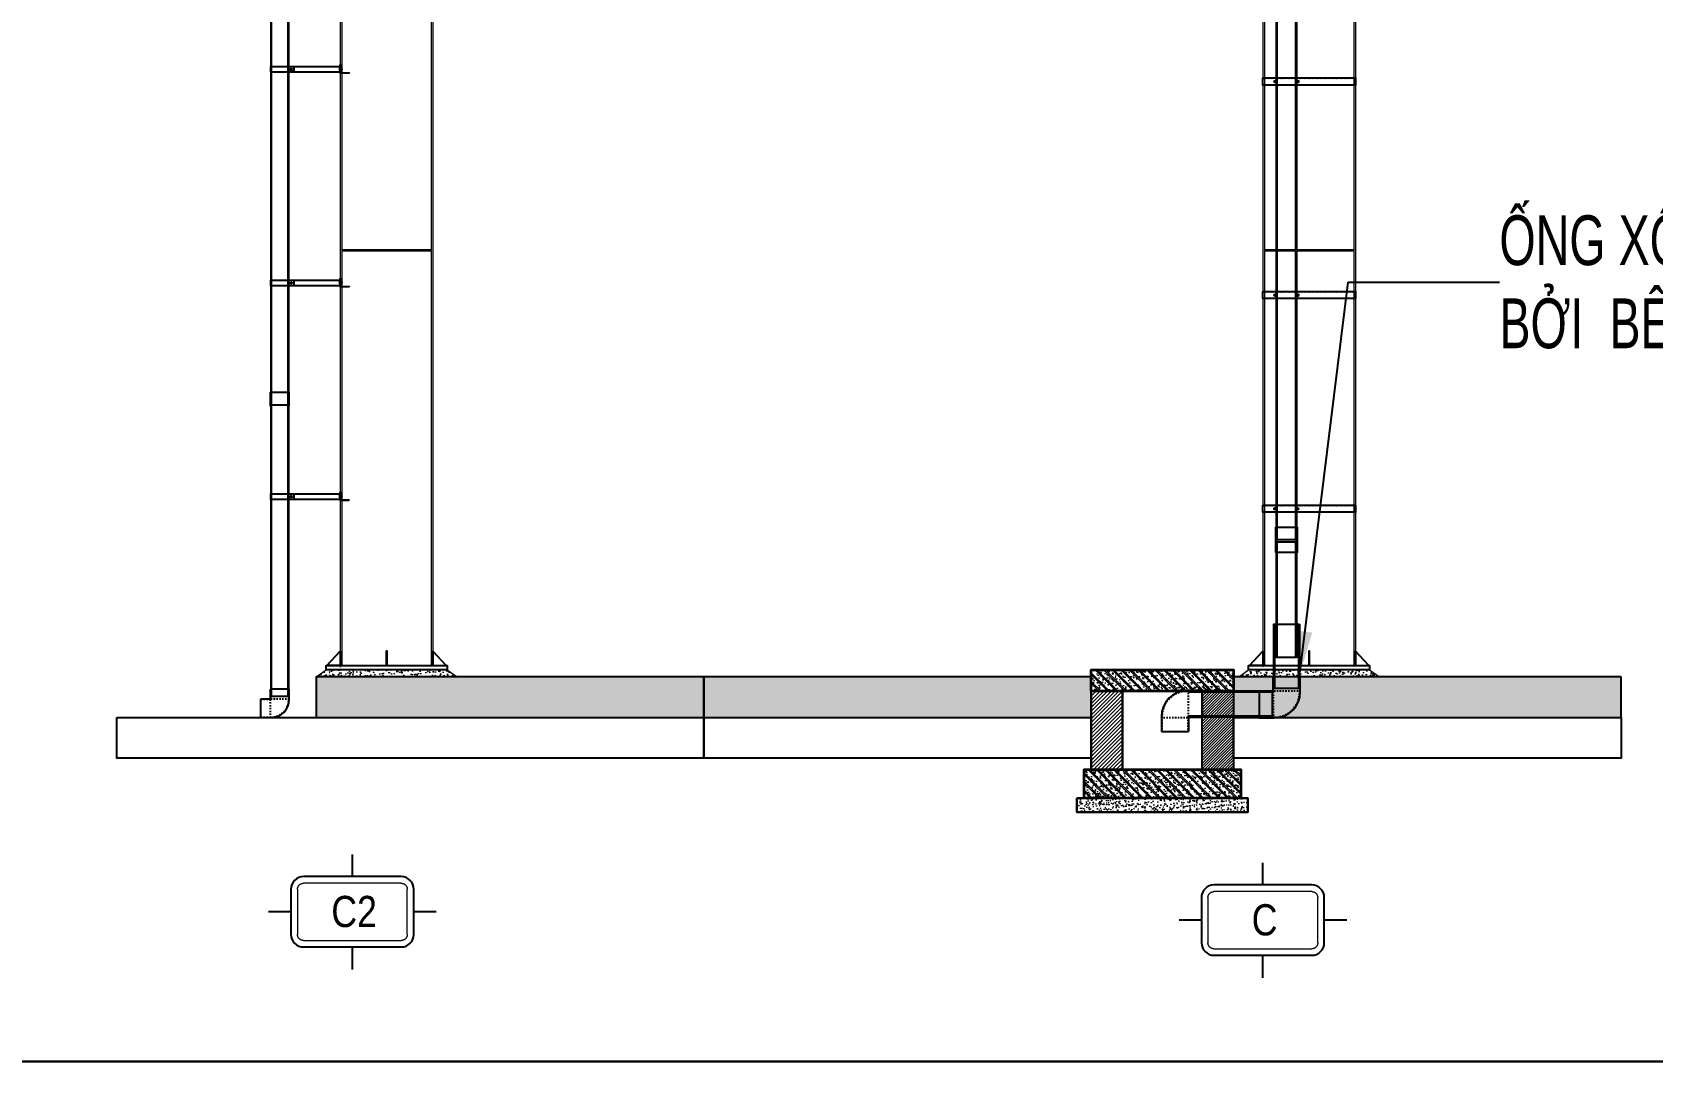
# Model space of a CAD drawing. Header units: inches. Extents: x 1359 to 46357, y -3807 to 191.
# Drawn here: x 23952.6 to 24066.3, y -899.3 to -827.1 of the extents above; entities that cross this region are included whole.
import ezdxf
from ezdxf.enums import TextEntityAlignment as Align

# ---------------------------------------------------------------- set-up
doc = ezdxf.new("R2010")
doc.units = ezdxf.units.IN
doc.header["$MEASUREMENT"] = 0
for name, pattern in [('CENTER2', [28.575, 19.05, -3.175, 3.175, -3.175]), ('DASHED2', [9.525, 6.35, -3.175]), ('HIDDEN', [0.375, 0.25, -0.125])]:
    doc.linetypes.add(name, pattern=pattern)
for name, color, linetype in [('2', 2, 'Continuous'), ('3', 3, 'Continuous'), ('7', 7, 'Continuous'), ('A-TUONG', 253, 'Continuous'), ('CAUTAO', 7, 'Continuous'), ('DASHED', 8, 'DASHED2'), ('DIM', 8, 'Continuous'), ('DOWNPOUT', 52, 'Continuous'), ('flashing', 6, 'Continuous'), ('ROOFING', 4, 'Continuous'), ('STRUCTURE', 1, 'Continuous')]:
    doc.layers.add(name, color=color, linetype=linetype)
for name, color, linetype, lineweight in [('251', 251, 'Continuous', 9), ('8', 8, 'CENTER2', 13), ('A-HATCH', 251, 'Continuous', 9), ('Cat', 1, 'Continuous', 35), ('S-STEEL-BEAM', 3, 'Continuous', 0), ('Z-DIMENSIONS-LINES', 1, 'Continuous', 0)]:
    doc.layers.add(name, color=color, linetype=linetype, lineweight=lineweight)
doc.styles.add('hx2', font='VHARIALN.TTF')
doc.styles.add('ST1H', font='vnshxh.shx', dxfattribs={"width": 0.7})
doc.dimstyles.new('3', dxfattribs={"dimtxt": 3.5, "dimasz": 1.8, "dimexe": 1, "dimexo": 0, "dimgap": 1, "dimtad": 1, "dimdec": 0, "dimlfac": 3, "dimzin": 0, "dimdsep": 46, "dimtxsty": 'ST1H', "dimblk": 'OBLIQUE', "dimcen": 1, "dimdle": 1, "dimclrd": 8, "dimclre": 8, "dimclrt": 3, "dimadec": 0, "dimazin": 0, "dimtfac": 1, "dimtdec": 0, "dimtix": 1, "dimtofl": 0, "dimtmove": 1, "dimatfit": 3, "dimfxl": 0.18, "dimtfill": 1, "dimtolj": 1, "dimtzin": 0, "dimlwd": -1, "dimlwe": -1, "dimarcsym": 1})

# ---------------------------------------------------------------- blocks, each defined once
blk = doc.blocks.new('*A604')
at = {"layer": 'S-STEEL-BEAM', "color": 2, "linetype": 'Continuous', "lineweight": 0}
for p, q in [((370.876, 284.326), (370.876, 284.286)), ((373.991, 284.326), (370.876, 284.326)), ((370.876, 284.286), (373.991, 284.286)), ((373.991, 284.286), (373.991, 284.326))]:
    blk.add_line(p, q, dxfattribs=at)
blk = doc.blocks.new('TENTRUC')
at = {"layer": '7'}
for p, q in [((0, 8.27), (0, 10.26)), ((-7.48, 5.13), (-5.48, 5.13)), ((5.48, 5.13), (7.48, 5.13)), ((0, 0), (0, 2))]:
    blk.add_line(p, q, dxfattribs=at)
blk.add_lwpolyline([(-4.36, 8.27), (4.36, 8.27, -0.414214), (5.48, 7.14), (5.48, 3.12, -0.414214), (4.36, 2), (-4.36, 2, -0.414214), (-5.48, 3.12), (-5.48, 7.14, -0.414214)], format="xyb", close=True, dxfattribs=at)
at = {"layer": '8', "ltscale": 15}
blk.add_lwpolyline([(-4.36, 7.68), (4.36, 7.68, -0.414214), (4.9, 7.14), (4.9, 3.12, -0.414214), (4.36, 2.58), (-4.36, 2.58, -0.414214), (-4.9, 3.12), (-4.9, 7.14, -0.414214)], format="xyb", close=True, dxfattribs=at)
at = {"style": 'hx2'}
blk.add_attdef('TR', text='', height=3, dxfattribs=at).set_placement((-0.22, 3.54), align=Align.CENTER)
blk = doc.blocks.new('A$C4AE13D6C')
at = {"layer": 'A-HATCH', "linetype": 'ByBlock'}
h = blk.add_hatch(dxfattribs=at)
h.set_pattern_fill('1BETONG2-BOP', color=256, scale=3.333333, style=0, pattern_type=2)
h.set_pattern_definition([(50, (-1081080.09, -231003.236), (23.90867275, -2.09173783), [2.5, -27.5]), (355, (-1081080.09, -231003.236), (-4.62504445, 25.0730711), [2, -22]), (100.4514, (-1081078.098, -231003.41), (19.28364606, 22.98131807), [2.124673, -23.37140373]), (46.1842, (-1081080.09, -230996.57), (35.5747016, -5.5173005), [3.75, -41.25]), (96.6356, (-1081077.126, -230997.03), (31.1554235, 32.4705957), [3.1870096, -35.0571]), (351.1842, (-1081080.09, -230996.57), (31.1553982, 32.47062), [3, -33]), (21, (-1081076.757, -230998.236), (19.89690174, -13.4206297), [2.5, -27.5]), (226, (-1081076.757, -230998.236), (22.39607075, -12.1846603), [2, -22]), (71.4514, (-1081075.099, -230999.354), (28.00742095, 10.75101656), [2.124673, -23.37140373]), (67.5, (-1081080.09, -231003.236), (-5.19720611, 9.81248206), [0, -21.73333333, 0, -22.33333333, 0, -22.08333333]), (4.5, (-1081080.09, -231003.236), (9.4450308, 12.67010628), [0, -12.73333333, 0, -21.23333333, 0, -8.41666667]), (327.5, (-1081087.5235, -231003.236), (17.794081206, -0.75182906), [0, -8.33333333, 0, -26, 0, -34.5]), (317.5, (-1081090.857, -231003.236), (19.43953898, 3.33683274), [0, -10.83333333, 0, -17.26666667, 0, -24.5]), (315, (-1081080.09, -231003.236), (10.01734607, 10.01734607), []), (315, (-1081080.09, -230999.152), (10.01734607, 10.01734607), [])])
h.paths.add_polyline_path([(33.3, 283.3), (33.3, 333.3), (366.7, 333.3), (366.7, 283.3)])
h = blk.add_hatch(dxfattribs=at)
h.set_pattern_fill('ANSI31', color=256, scale=50, style=0)
h.set_pattern_definition([(45, (-74774.464, 13259.838), (-4.4194174, 4.4194174), [])])
h.paths.add_polyline_path([(33.3, 100), (106.7, 100), (106.7, 283.3), (33.3, 283.3)])
h = blk.add_hatch(dxfattribs=at)
h.set_pattern_fill('ANSI31', color=256, scale=37, style=0)
h.set_pattern_definition([(45, (-1081080.09, -230953.236), (-3.270368863, 3.270368863), [])])
h.paths.add_polyline_path([(366.7, 100), (293.3, 100), (293.3, 283.3), (366.7, 283.3)])
h = blk.add_hatch(dxfattribs=at)
h.set_pattern_fill('1BETONG2-BOP', color=256, scale=3.333333, style=0, pattern_type=2)
h.set_pattern_definition([(50, (-1081080.09, -230953.236), (23.90867275, -2.09173783), [2.5, -27.5]), (355, (-1081080.09, -230953.236), (-4.62504445, 25.0730711), [2, -22]), (100.4514, (-1081078.098, -230953.41), (19.28364606, 22.98131807), [2.124673, -23.37140373]), (46.1842, (-1081080.09, -230946.57), (35.5747016, -5.5173005), [3.75, -41.25]), (96.6356, (-1081077.126, -230947.03), (31.1554235, 32.4705957), [3.1870096, -35.0571]), (351.1842, (-1081080.09, -230946.57), (31.1553982, 32.47062), [3, -33]), (21, (-1081076.757, -230948.236), (19.89690174, -13.4206297), [2.5, -27.5]), (226, (-1081076.757, -230948.236), (22.39607075, -12.1846603), [2, -22]), (71.4514, (-1081075.099, -230949.354), (28.00742095, 10.75101656), [2.124673, -23.37140373]), (67.5, (-1081080.09, -230953.236), (-5.19720611, 9.81248206), [0, -21.73333333, 0, -22.33333333, 0, -22.08333333]), (4.5, (-1081080.09, -230953.236), (9.4450308, 12.67010628), [0, -12.73333333, 0, -21.23333333, 0, -8.41666667]), (327.5, (-1081087.5235, -230953.236), (17.794081206, -0.75182906), [0, -8.33333333, 0, -26, 0, -34.5]), (317.5, (-1081090.857, -230953.236), (19.43953898, 3.33683274), [0, -10.83333333, 0, -17.26666667, 0, -24.5]), (315, (-1081080.09, -230953.236), (10.01734607, 10.01734607), []), (315, (-1081080.09, -230949.152), (10.01734607, 10.01734607), [])])
h.paths.add_polyline_path([(16.7, 33.3), (16.7, 100), (383.3, 100), (383.3, 33.3)])
h = blk.add_hatch(dxfattribs=at)
h.set_pattern_fill('AR-CONC', color=256, scale=2.96, style=0)
h.set_pattern_definition([(50, (-43227.203, -9190.13), (21.2309014, -1.857463), [2.22, -24.42]), (355, (-43227.203, -9190.13), (-4.10704, 22.264887), [1.776, -19.536]), (100.4514, (-43225.433, -9190.284), (17.123878, 20.40741), [1.88671, -20.753807]), (46.1842, (-43227.203, -9184.21), (31.590335, -4.899363), [3.33, -36.63]), (96.6356, (-43224.57, -9184.617), (27.666016, 28.83389), [2.830065, -31.130705]), (351.1842, (-43227.203, -9184.21), (27.665994, 28.83391), [2.664, -29.304]), (21, (-43224.243, -9185.69), (17.668449, -11.917519), [2.22, -24.42]), (326, (-43224.243, -9185.69), (7.202134, 21.464441), [1.776, -19.536]), (71.4514, (-43222.77, -9186.682), (24.87059, 9.546903), [1.88671, -20.753807]), (37.5, (-43227.203, -9190.129), (0.3599317, 9.8536581), [0, -19.2992, 0, -19.832, 0, -19.61]), (7.5, (-43227.203, -9190.129), (7.7868583, 11.6745867), [0, -11.3072, 0, -18.8552, 0, -7.474]), (327.5, (-43233.8035, -9190.129), (15.8011441, -0.6676242), [0, -7.4, 0, -23.088, 0, -30.636]), (317.5, (-43236.764, -9190.129), (17.2623106, 2.9631075), [0, -9.62, 0, -15.3328, 0, -21.756])])
h.paths.add_polyline_path([(400, 0), (400, 33.3), (0, 33.3), (0, 0)])
at = {"color": 8}
for points in [[(33.3, 333.3), (366.7, 333.3), (366.7, 283.3), (33.3, 283.3)], [(33.3, 283.3), (106.7, 283.3), (106.7, 100), (33.3, 100)], [(293.3, 283.3), (366.7, 283.3), (366.7, 100), (293.3, 100)], [(16.7, 100), (383.3, 100), (383.3, 33.3), (16.7, 33.3)], [(0, 33.3), (400, 33.3), (400, 0), (0, 0)]]:
    blk.add_lwpolyline(points, close=True, dxfattribs=at)
at = {"layer": 'A-TUONG', "color": 0, "linetype": 'ByBlock'}
for points in [[(33.3, 100), (106.7, 100), (106.7, 283.3), (33.3, 283.3)], [(366.7, 100), (293.3, 100), (293.3, 283.3), (366.7, 283.3)], [(0, 33.3), (0, 0), (400, 0), (400, 33.3)]]:
    blk.add_lwpolyline(points, close=True, dxfattribs=at)
at = {"layer": 'Cat', "linetype": 'ByBlock'}
for points in [[(33.3, 283.3), (33.3, 333.3), (366.7, 333.3), (366.7, 283.3)], [(16.7, 33.3), (16.7, 100), (383.3, 100), (383.3, 33.3)]]:
    blk.add_lwpolyline(points, close=True, dxfattribs=at)
at = {"layer": 'Z-DIMENSIONS-LINES', "color": 6, "linetype": 'ByBlock'}
for p, q in [((106.7, 283.3), (106.7, 100)), ((293.3, 100), (293.3, 283.3)), ((106.7, 100), (293.3, 100))]:
    blk.add_line(p, q, dxfattribs=at)
blk = doc.blocks.new('D90-90')
at = {"layer": 'ROOFING', "color": 254}
for p, q in [((-296909.8, -76158.4), (-296964.3, -76158.4)), ((-296909.8, -76158.4), (-296909.8, -76256.9)), ((-297059.3, -76253.4), (-297059.3, -76307.9)), ((-296909.8, -76256.9), (-296960.8, -76256.9)), ((-296960.8, -76256.9), (-296960.8, -76307.9)), ((-297059.3, -76307.9), (-296960.8, -76307.9))]:
    blk.add_line(p, q, dxfattribs=at)
at = {"layer": 'ROOFING', "color": 254, "linetype": 'HIDDEN'}
for p, q in [((-296909.8, -76160.6), (-296964.3, -76160.6)), ((-296959.7, -76254.7), (-296959.7, -76160.6)), ((-297057.1, -76253.4), (-297057.1, -76307.9)), ((-296963, -76257.5), (-297057.1, -76257.5)), ((-296909.8, -76254.7), (-296963, -76254.7)), ((-296963, -76254.7), (-296963, -76307.9))]:
    blk.add_line(p, q, dxfattribs=at)
at = {"layer": 'ROOFING', "color": 254}
blk.add_arc((-296964.3, -76253.4), 95, 90, 180, dxfattribs=at)
at = {"layer": 'ROOFING', "color": 254, "linetype": 'HIDDEN'}
blk.add_arc((-296964.3, -76253.4), 92.8, 90, 180, dxfattribs=at)
blk = doc.blocks.new('16')
at = {"true_color": 0xfb84a4}
h = blk.add_hatch(dxfattribs=at)
h.set_pattern_fill('ANSI31', color=241, scale=0.03, style=0)
h.set_pattern_definition([(45, (19066.4050734, 1313.7857467), (-0.00265165043, 0.00265165043), [])])
h.paths.add_polyline_path([(19903.162, 1206.755), (19905.912, 1206.755), (19905.912, 1206.742), (19903.162, 1206.742)])
h = blk.add_hatch(dxfattribs=at)
h.set_pattern_fill('ANSI31', color=241, scale=0.03, style=0)
h.set_pattern_definition([(45, (19066.4050734, 1306.2857467), (-0.00265165043, 0.00265165043), [])])
h.paths.add_polyline_path([(19903.162, 1199.255), (19905.912, 1199.255), (19905.912, 1199.242), (19903.162, 1199.242)])
h = blk.add_hatch(dxfattribs=at)
h.set_pattern_fill('ANSI31', color=241, scale=0.03, style=0)
h.set_pattern_definition([(45, (19066.655091, 1298.7857467), (-0.00265165043, 0.00265165043), [])])
h.paths.add_polyline_path([(19903.162, 1191.755), (19906.412, 1191.755), (19906.412, 1191.742), (19903.162, 1191.742)])
h = blk.add_hatch(dxfattribs=at)
h.set_pattern_fill('ANSI31', color=241, scale=0.03, style=0)
h.set_pattern_definition([(45, (19066.655091, 1291.2857467), (-0.00265165043, 0.00265165043), [])])
h.paths.add_polyline_path([(19903.162, 1184.255), (19906.412, 1184.255), (19906.412, 1184.242), (19903.162, 1184.242)])
h = blk.add_hatch(dxfattribs=at)
h.set_pattern_fill('ANSI31', color=241, scale=0.03, style=0)
h.set_pattern_definition([(45, (19066.655091, 1283.7857467), (-0.00265165043, 0.00265165043), [])])
h.paths.add_polyline_path([(19903.162, 1176.755), (19906.412, 1176.755), (19906.412, 1176.742), (19903.162, 1176.742)])
h = blk.add_hatch(dxfattribs=at)
h.set_pattern_fill('ANSI31', color=241, scale=0.03, style=0)
h.set_pattern_definition([(45, (19066.655091, 1276.2857467), (-0.00265165043, 0.00265165043), [])])
h.paths.add_polyline_path([(19903.162, 1169.255), (19906.412, 1169.255), (19906.412, 1169.242), (19903.162, 1169.242)])
h = blk.add_hatch(dxfattribs=at)
h.set_pattern_fill('ANSI31', color=241, scale=0.03, style=0)
h.set_pattern_definition([(45, (19066.655091, 1268.7857467), (-0.00265165043, 0.00265165043), [])])
h.paths.add_polyline_path([(19903.162, 1161.755), (19906.412, 1161.755), (19906.412, 1161.742), (19903.162, 1161.742)])
h = blk.add_hatch(dxfattribs=at)
h.set_pattern_fill('ANSI31', color=241, scale=0.03, style=0)
h.set_pattern_definition([(45, (19066.655091, 1261.2857467), (-0.00265165043, 0.00265165043), [])])
h.paths.add_polyline_path([(19903.162, 1154.255), (19906.412, 1154.255), (19906.412, 1154.242), (19903.162, 1154.242)])
at = {"color": 8}
for p, q in [((19903.551, 1206.627), (19903.628, 1206.627)), ((19903.589, 1206.666), (19903.589, 1206.588)), ((19904.35, 1206.627), (19904.427, 1206.627)), ((19904.389, 1206.666), (19904.389, 1206.588)), ((19903.548, 1199.127), (19903.625, 1199.127)), ((19903.587, 1199.166), (19903.587, 1199.088)), ((19904.347, 1199.127), (19904.425, 1199.127)), ((19904.386, 1199.166), (19904.386, 1199.088)), ((19903.545, 1191.627), (19903.622, 1191.627)), ((19903.584, 1191.666), (19903.584, 1191.588)), ((19904.344, 1191.627), (19904.422, 1191.627)), ((19904.383, 1191.666), (19904.383, 1191.588)), ((19903.552, 1184.127), (19903.63, 1184.127)), ((19903.591, 1184.166), (19903.591, 1184.088)), ((19904.351, 1184.127), (19904.429, 1184.127)), ((19904.39, 1184.166), (19904.39, 1184.088)), ((19903.591, 1176.666), (19903.591, 1176.588)), ((19904.39, 1176.666), (19904.39, 1176.588)), ((19903.552, 1176.627), (19903.63, 1176.627)), ((19904.351, 1176.627), (19904.429, 1176.627)), ((19903.552, 1169.127), (19903.63, 1169.127)), ((19903.591, 1169.166), (19903.591, 1169.088)), ((19904.351, 1169.127), (19904.429, 1169.127)), ((19904.39, 1169.166), (19904.39, 1169.088)), ((19903.552, 1161.627), (19903.63, 1161.627)), ((19903.591, 1161.666), (19903.591, 1161.588)), ((19904.351, 1161.627), (19904.429, 1161.627)), ((19904.39, 1161.666), (19904.39, 1161.588)), ((19903.544, 1154.127), (19903.622, 1154.127)), ((19903.583, 1154.166), (19903.583, 1154.088)), ((19904.344, 1154.127), (19904.421, 1154.127)), ((19904.382, 1154.166), (19904.382, 1154.088))]:
    blk.add_line(p, q, dxfattribs=at)
at = {"color": 241, "true_color": 0xfb84a4}
for points in [[(19903.162, 1206.755), (19905.912, 1206.755), (19905.912, 1206.506), (19903.162, 1206.506)], [(19903.162, 1206.755), (19905.912, 1206.755), (19905.912, 1206.742), (19903.162, 1206.742)], [(19903.162, 1199.255), (19905.912, 1199.255), (19905.912, 1199.006), (19903.162, 1199.006)], [(19903.162, 1199.255), (19905.912, 1199.255), (19905.912, 1199.242), (19903.162, 1199.242)], [(19903.162, 1191.755), (19906.412, 1191.755), (19906.412, 1191.506), (19903.162, 1191.506)], [(19903.162, 1191.755), (19906.412, 1191.755), (19906.412, 1191.742), (19903.162, 1191.742)], [(19903.162, 1184.255), (19906.412, 1184.255), (19906.412, 1184.006), (19903.162, 1184.006)], [(19903.162, 1184.255), (19906.412, 1184.255), (19906.412, 1184.242), (19903.162, 1184.242)], [(19903.162, 1176.755), (19906.412, 1176.755), (19906.412, 1176.506), (19903.162, 1176.506)], [(19903.162, 1176.755), (19906.412, 1176.755), (19906.412, 1176.742), (19903.162, 1176.742)], [(19903.162, 1169.255), (19906.412, 1169.255), (19906.412, 1169.006), (19903.162, 1169.006)], [(19903.162, 1169.255), (19906.412, 1169.255), (19906.412, 1169.242), (19903.162, 1169.242)], [(19903.162, 1161.755), (19906.412, 1161.755), (19906.412, 1161.506), (19903.162, 1161.506)], [(19903.162, 1161.755), (19906.412, 1161.755), (19906.412, 1161.742), (19903.162, 1161.742)], [(19903.162, 1154.255), (19906.412, 1154.255), (19906.412, 1154.006), (19903.162, 1154.006)], [(19903.162, 1154.255), (19906.412, 1154.255), (19906.412, 1154.242), (19903.162, 1154.242)]]:
    blk.add_lwpolyline(points, close=True, dxfattribs=at)
at = {"color": 8}
for centre in [(19903.589, 1206.627), (19904.389, 1206.627), (19903.587, 1199.127), (19904.386, 1199.127), (19903.584, 1191.627), (19904.383, 1191.627), (19903.591, 1184.127), (19904.39, 1184.127), (19903.591, 1176.627), (19904.39, 1176.627), (19903.591, 1169.127), (19904.39, 1169.127), (19903.591, 1161.627), (19904.39, 1161.627), (19903.583, 1154.127), (19904.382, 1154.127)]:
    blk.add_circle(centre, 0.03, dxfattribs=at)
at = {"layer": 'DOWNPOUT', "color": 1, "true_color": 0xfa051e}
for points in [[(19903.633, 1192.051), (19903.633, 1211.492), (19903.611, 1211.557), (19903.611, 1212.053), (19904.357, 1212.053), (19904.357, 1211.557), (19904.335, 1211.492), (19904.335, 1192.051)], [(19903.634, 1172.539), (19903.634, 1191.98), (19903.613, 1192.045), (19903.613, 1192.541), (19904.358, 1192.541), (19904.358, 1192.045), (19904.336, 1191.98), (19904.336, 1172.539)], [(19903.636, 1153.032), (19903.636, 1172.47), (19903.614, 1172.535), (19903.614, 1173.031), (19904.359, 1173.031), (19904.359, 1172.535), (19904.338, 1172.47), (19904.338, 1153.032)], [(19904.339, 1152.966), (19904.339, 1148.902), (19903.637, 1148.902), (19903.637, 1152.966)]]:
    blk.add_lwpolyline(points, close=True, dxfattribs=at)
for points in [[(19903.656, 1192.051), (19903.656, 1211.496), (19903.634, 1211.561), (19903.634, 1212.053)], [(19904.311, 1192.051), (19904.311, 1211.496), (19904.333, 1211.561), (19904.333, 1212.053)], [(19903.658, 1172.539), (19903.658, 1191.984), (19903.636, 1192.049), (19903.636, 1192.541)], [(19904.313, 1172.539), (19904.313, 1191.984), (19904.335, 1192.049), (19904.335, 1192.541)], [(19903.659, 1153.032), (19903.659, 1172.474), (19903.637, 1172.539), (19903.637, 1173.031)], [(19904.314, 1153.032), (19904.314, 1172.474), (19904.336, 1172.539), (19904.336, 1173.031)], [(19903.661, 1148.902), (19903.661, 1152.966)], [(19904.316, 1148.902), (19904.316, 1152.966)]]:
    blk.add_lwpolyline(points, dxfattribs=at)
at = {"layer": 'DOWNPOUT', "color": 5}
blk.add_lwpolyline([(19903.613, 1152.587), (19903.613, 1153.487), (19904.362, 1153.487), (19904.362, 1152.587)], close=True, dxfattribs=at)
for points in [[(19903.636, 1152.587), (19903.636, 1153.487)], [(19904.339, 1152.587), (19904.339, 1153.686)]]:
    blk.add_lwpolyline(points, dxfattribs=at)
at = {"layer": 'DOWNPOUT', "color": 30, "true_color": 0xe87217}
blk.add_lwpolyline([(19904.453, 1150.074), (19904.453, 1147.822), (19903.55, 1147.822), (19903.55, 1150.074)], close=True, dxfattribs=at)
for points in [[(19903.58, 1147.822), (19903.58, 1150.074)], [(19904.423, 1147.822), (19904.423, 1150.074)], [(19900.556, 1146.82), (19903.495, 1146.82), (19903.495, 1147.722), (19900.556, 1147.722)], [(19903.495, 1147.692), (19900.556, 1147.692)], [(19903.495, 1146.85), (19900.556, 1146.85)]]:
    blk.add_lwpolyline(points, dxfattribs=at)
at = {"layer": 'DASHED', "linetype": 'ByBlock', "xscale": 0.009621010005503194, "yscale": 0.009621010005503194, "zscale": 0.009621010002213855, "rotation": 180}
blk.add_blockref('D90-90', (17046.466, 414.064), dxfattribs=at)
at = {"layer": 'DASHED', "linetype": 'ByBlock', "xscale": 0.009621010005503194, "yscale": 0.009621010005503194, "zscale": 0.009621010002213855}
blk.add_blockref('D90-90', (22757.608, 1880.464), dxfattribs=at)
blk = doc.blocks.new('_Oblique')
at = {"color": 0, "linetype": 'ByBlock', "lineweight": -2}
blk.add_line((-0.5, -0.5), (0.5, 0.5), dxfattribs=at)
blk = doc.blocks.new('*A852')
at = {"layer": 'S-STEEL-BEAM', "color": 2, "linetype": 'Continuous', "lineweight": 0}
for p, q in [((370.876, 284.326), (370.876, 284.286)), ((373.991, 284.326), (370.876, 284.326)), ((370.876, 284.286), (373.991, 284.286)), ((373.991, 284.286), (373.991, 284.326))]:
    blk.add_line(p, q, dxfattribs=at)
blk = doc.blocks.new('Short_Self_drilling')
at = {"layer": 'STRUCTURE', "color": 1, "linetype": 'Continuous'}
for p, q in [((6, 2), (-6, 2)), ((5, 4), (-5, 4)), ((-3, 3), (-5, 3)), ((3, 7), (-3, 7)), ((-3, 4), (-3, 7)), ((3, 3), (-3, 3)), ((-2, 3), (-2, 3)), ((6, 0), (0, 0)), ((2, 3), (2, 3)), ((2, -1), (2, 0)), ((3, 4), (3, 7)), ((5, 3), (3, 3)), ((3, -1), (-3, 0)), ((3, -3), (-3, -2)), ((3, -4), (-3, -3)), ((3, -6), (-3, -5)), ((3, -7), (-3, -6)), ((-2, -8), (-3, -8)), ((-2, -1), (-2, -1)), ((-2, -3), (-2, -2)), ((-2, -4), (-2, -4)), ((-2, -6), (-2, -5)), ((-2, -7), (-2, -7)), ((-2, -12), (-2, -8)), ((3, -9), (-1, -8)), ((2, -2), (2, -2)), ((2, -4), (2, -3)), ((2, -5), (2, -5)), ((2, -7), (2, -6)), ((2, -8), (2, -8)), ((2, -12), (2, -9))]:
    blk.add_line(p, q, dxfattribs=at)
blk.add_lwpolyline([(6, 1), (6, 2), (2, 3), (-2, 3), (-6, 2), (-6, 1)], close=True, dxfattribs=at)
for points in [[(-6, 1, -0.088869), (-6, 0), (0, 0)], [(0, 4), (0, 6, 0.338878), (-3, 6), (-3, 4)], [(3, 4), (3, 6, 0.338878), (0, 6), (0, 4)], [(0, -14), (-1, -12, -0.148657), (-1, -11), (-2, -8, -0.815006), (-1, -8, 0.150833), (-1, -9)], [(2, -12), (0, -14, -0.333596), (0, -14), (-2, -12)], [(2, -12), (2, -12, 0.52242), (1, -12), (0, -14)]]:
    blk.add_lwpolyline(points, format="xyb", dxfattribs=at)
for points in [[(3, -1), (2, -2), (-2, -1), (-3, 0), (-2, 0)], [(3, -3), (2, -3), (-2, -2), (-3, -2), (-2, -1), (2, -2), (3, -3)], [(3, -4), (2, -5), (-2, -4), (-3, -3), (-2, -3), (2, -4), (3, -4)], [(3, -6), (2, -6), (-2, -5), (-3, -5), (-2, -4), (2, -5), (3, -6)], [(3, -7), (2, -8), (-2, -7), (-3, -6), (-2, -6), (2, -7), (3, -7)], [(-2, -9), (-2, -8), (-3, -8), (-2, -7), (-2, -8)], [(-1, 0), (2, -1), (3, -1)], [(-1, -8), (2, -8), (3, -9)], [(3, -9), (2, -9), (-1, -9)]]:
    blk.add_lwpolyline(points, dxfattribs=at)
for centre, radius, start, end in [((-5, 3), 0.455, 109.7949, 250.2674), ((-3, 7), 0.429, 90.0311, 180.0311), ((3, 7), 0.429, 0.0311, 90.0311), ((5, 3), 0.435, 279.7276, 80.3347), ((10, 0), 3.74, 162.2963, 182.6103)]:
    blk.add_arc(centre, radius, start, end, dxfattribs=at)
blk = doc.blocks.new('A$C662931B9')
h = blk.add_hatch()
h.set_pattern_fill('ANSI31', color=8, scale=0.01, style=0)
h.set_pattern_definition([(45, (-19081.8969768, -1689.2986804), (-0.00088388347648, 0.00088388347648), [])])
h.paths.add_polyline_path([(57.036, 35.965), (56.678, 35.965), (56.678, 36.291), (56.688, 36.291), (56.688, 35.975), (57.036, 35.975)])
h = blk.add_hatch()
h.set_pattern_fill('ANSI31', color=8, scale=0.01, style=0)
h.set_pattern_definition([(45, (-19081.8969768, -1697.8701089), (-0.00088388347648, 0.00088388347648), [])])
h.paths.add_polyline_path([(57.036, 27.394), (56.678, 27.394), (56.678, 27.72), (56.688, 27.72), (56.688, 27.404), (57.036, 27.404)])
h = blk.add_hatch()
h.set_pattern_fill('ANSI31', color=8, scale=0.01, style=0)
h.set_pattern_definition([(45, (-19081.8969768, -1706.4415375), (-0.00088388347648, 0.00088388347648), [])])
h.paths.add_polyline_path([(57.036, 18.822), (56.678, 18.822), (56.678, 19.148), (56.688, 19.148), (56.688, 18.832), (57.036, 18.832)])
at = {"layer": '8', "ltscale": 5}
h = blk.add_hatch(dxfattribs=at)
h.set_pattern_fill('AR-CONC', color=256, scale=0.057143)
h.set_pattern_definition([(50, (2204.69667, -2593.6922), (0.40986296, -0.035858363), [0.042857143, -0.47142857]), (355, (2204.69667, -2593.6922), (-0.079286476, 0.429824076), [0.034285714, -0.377142857]), (100.451444, (2204.73083, -2593.6952), (0.330576484, 0.39396571), [0.036422967, -0.400652635]), (46.1842, (2204.69667, -2593.57793), (0.60985219, -0.094582446), [0.06428571, -0.70714286]), (96.635635, (2204.7475, -2593.5858), (0.53409254, 0.5566392), [0.05463448, -0.60097929]), (351.184164, (2204.6967, -2593.5779), (0.53409254, 0.5566392), [0.05142857, -0.56571429]), (21, (2204.7538, -2593.6065), (0.341089744, -0.230067938), [0.042857143, -0.47142857]), (326, (2204.7538, -2593.6065), (0.13903733, 0.414371454), [0.034285714, -0.377142857]), (71.451445, (2204.78224, -2593.62567), (0.480127072, 0.184303516), [0.036422966, -0.400652635]), (37.5, (2204.69667, -2593.69221), (0.006948489, 0.1902250593), [0, -0.372571429, 0, -0.382857143, 0, -0.378571429]), (7.5, (2204.69667, -2593.69221), (0.15032545, 0.225378121), [0, -0.218285714, 0, -0.364, 0, -0.144285714]), (327.5, (2204.56925, -2593.69221), (0.305041392, -0.012888498), [0, -0.142857143, 0, -0.445714286, 0, -0.591428571]), (317.5, (2204.5121, -2593.69221), (0.33324924, 0.057202847), [0, -0.185714286, 0, -0.296, 0, -0.42])])
h.paths.add_polyline_path([(55.707, 11.734), (56.107, 12.02), (60.963, 12.02), (61.363, 11.734)])
at = {"layer": 'flashing'}
h = blk.add_hatch(dxfattribs=at)
h.set_pattern_fill('AR-CONC', color=8, scale=0.091837, style=0)
h.set_pattern_definition([(50, (-614.9883, 200.95587), (0.65870833, -0.0576295), [0.06887755, -0.75765306]), (355, (-614.9883, 200.9559), (-0.1274247, 0.6907887), [0.05510204, -0.60612245]), (100.4514, (-614.9334, 200.9511), (0.5312841, 0.63315876), [0.0585369, -0.643906]), (46.1842, (-614.9883, 201.13955), (0.9801193, -0.1520073), [0.1033163, -1.1364796]), (96.6356, (-614.9066, 201.1269), (0.8583637, 0.894598), [0.0878054, -0.9658589]), (351.1842, (-614.9883, 201.1395), (0.858363, 0.8945987), [0.082653, -0.9091837]), (21, (-614.89645, 201.0936), (0.54817995, -0.36975204), [0.06887755, -0.75765306]), (326, (-614.89645, 201.0936), (0.22345286, 0.6659541), [0.05510204, -0.60612245]), (71.4514, (-614.8508, 201.0628), (0.771633, 0.2962015), [0.0585369, -0.643906]), (37.5, (-614.9883, 200.95587), (0.011167214, 0.305718845), [0, -0.59877551, 0, -0.61530612, 0, -0.60841837]), (7.5, (-614.9883, 200.95587), (0.24159447, 0.36221484), [0, -0.35081633, 0, -0.585, 0, -0.23188776]), (327.5, (-615.19309, 200.95587), (0.490245094, -0.02071366), [0, -0.22959184, 0, -0.71632653, 0, -0.9505102]), (317.5, (-615.28492, 200.95587), (0.53557914, 0.09193315), [0, -0.2984694, 0, -0.4757143, 0, -0.675])])
h.paths.add_polyline_path([(71.262, 11.735), (55.707, 11.734), (55.707, 10.102), (71.262, 10.102)])
at = {"color": 240, "true_color": 0xfc0324}
for p, q in [((54.753, 36.113), (54.665, 36.113)), ((54.709, 36.157), (54.709, 36.069)), ((54.753, 27.542), (54.665, 27.542)), ((54.709, 27.585), (54.709, 27.498)), ((54.753, 18.97), (54.665, 18.97)), ((54.709, 19.014), (54.709, 18.926))]:
    blk.add_line(p, q, dxfattribs=at)
for points in [[(53.887, 35.999), (53.887, 36.227), (56.678, 36.227), (56.678, 35.999)], [(54.606, 36.227), (54.812, 36.227), (54.812, 35.999), (54.606, 35.999)], [(53.887, 27.427), (53.887, 27.656), (56.678, 27.656), (56.678, 27.427)], [(54.606, 27.656), (54.812, 27.656), (54.812, 27.427), (54.606, 27.427)], [(53.887, 18.856), (53.887, 19.084), (56.678, 19.084), (56.678, 18.856)], [(54.606, 19.084), (54.812, 19.084), (54.812, 18.856), (54.606, 18.856)]]:
    blk.add_lwpolyline(points, close=True, dxfattribs=at)
at = {"color": 8}
for points in [[(56.678, 36.227), (56.663, 36.227), (56.663, 35.999), (56.678, 35.999)], [(57.036, 35.965), (56.678, 35.965), (56.678, 36.291), (56.688, 36.291), (56.688, 35.975), (57.036, 35.975)], [(56.678, 27.656), (56.663, 27.656), (56.663, 27.427), (56.678, 27.427)], [(57.036, 27.394), (56.678, 27.394), (56.678, 27.72), (56.688, 27.72), (56.688, 27.404), (57.036, 27.404)], [(56.678, 19.084), (56.663, 19.084), (56.663, 18.856), (56.678, 18.856)], [(57.036, 18.822), (56.678, 18.822), (56.678, 19.148), (56.688, 19.148), (56.688, 18.832), (57.036, 18.832)], [(71.262, 11.735), (55.707, 11.734), (55.707, 10.102), (71.262, 10.102)], [(47.715, 10.102), (71.262, 10.102), (71.262, 8.47), (47.715, 8.47)]]:
    blk.add_lwpolyline(points, close=True, dxfattribs=at)
at = {"color": 240, "true_color": 0xfc0324}
for centre in [(54.709, 36.113), (54.709, 27.542), (54.709, 18.97)]:
    blk.add_circle(centre, 0.0343, dxfattribs=at)
at = {"layer": '2', "elevation": 0}
for points in [[(56.678, 12.192), (56.141, 12.192), (56.678, 12.763), (56.678, 12.763), (56.678, 12.192)], [(60.392, 12.192), (60.929, 12.192), (60.392, 12.763), (60.392, 12.763), (60.392, 12.192)]]:
    blk.add_lwpolyline(points, dxfattribs=at)
for points in [[(58.553, 12.192), (58.553, 12.763), (58.518, 12.763), (58.518, 12.192), (58.553, 12.192)], [(56.107, 12.02), (56.107, 12.192), (60.963, 12.192), (60.963, 12.02)]]:
    blk.add_lwpolyline(points, close=True, dxfattribs=at)
at = {"layer": '251', "elevation": 0}
blk.add_lwpolyline([(55.707, 11.734), (56.107, 12.02), (60.963, 12.02), (61.363, 11.734)], close=True, dxfattribs=at)
at = {"layer": '8', "linetype": 'Continuous'}
blk.add_line((58.536, 12.192, 0), (58.536, 12.774, 0), dxfattribs=at)
at = {"layer": 'DOWNPOUT'}
for points in [[(54.606, 22.649), (54.606, 44.936), (54.628, 45.002), (54.628, 45.508), (53.868, 45.508), (53.868, 45.002), (53.89, 44.936), (53.89, 22.649)], [(54.607, 10.961), (54.607, 22.579), (54.63, 22.645), (54.63, 23.151), (53.869, 23.151), (53.869, 22.645), (53.891, 22.579), (53.891, 10.961)]]:
    blk.add_lwpolyline(points, close=True, dxfattribs=at)
for points in [[(53.914, 22.649), (53.914, 44.94), (53.891, 45.006), (53.891, 45.508)], [(54.582, 22.649), (54.582, 44.94), (54.605, 45.006), (54.605, 45.508)], [(53.915, 10.961), (53.915, 22.583), (53.893, 22.649), (53.893, 23.151)], [(54.584, 10.961), (54.584, 22.583), (54.606, 22.649), (54.606, 23.151)]]:
    blk.add_lwpolyline(points, dxfattribs=at)
at = {"layer": 'S-STEEL-BEAM', "color": 2, "linetype": 'Continuous', "lineweight": 0}
for p, q in [((60.323, 90.482), (60.323, 12.192)), ((56.746, 90.096), (56.746, 12.192)), ((60.392, 86.683), (60.392, 12.192)), ((56.678, 86.354), (56.678, 12.134))]:
    blk.add_line(p, q, dxfattribs=at)
at = {"color": 1, "xscale": 0.005485714286007507, "yscale": 0.005485714282258414, "zscale": 0.005485714286007507, "rotation": 89.96887237831987}
for p in [(56.678, 36.128), (56.678, 27.557), (56.678, 18.985)]:
    blk.add_blockref('Short_Self_drilling', p, dxfattribs=at)
at = {"lineweight": 0, "xscale": 1.142857142855064, "yscale": 1.142857142858702, "zscale": 1.142857142857143}
blk.add_blockref('*A852', (-367.103, -296.067), dxfattribs=at)
at = {"layer": 'DASHED', "linetype": 'ByBlock', "xscale": 0.007635722227860242, "yscale": 0.007635722223767516, "zscale": 0.007635722223979249, "rotation": 180}
blk.add_blockref('D90-90', (-2213.638, -571.422), dxfattribs=at)
at = {"layer": 'DIM', "color": 8}
ref = blk.add_blockref('TENTRUC', (57.163, 0), dxfattribs=dict(at, xscale=-0.4500000000116415, yscale=0.4499999999979991, zscale=0.45))
ref.add_attrib('TR', 'c2', dxfattribs={"layer": '0', "color": 3, "height": 1.25, "style": 'hx2'}).set_placement((57.232, 1.699), align=Align.CENTER)
blk = doc.blocks.new('A$C0F2630B6')
at = {"layer": '8', "ltscale": 5}
h = blk.add_hatch(dxfattribs=at)
h.set_pattern_fill('AR-CONC', color=256, scale=0.057143)
h.set_pattern_definition([(50, (2170.46207, -2593.35734), (0.40986296, -0.035858363), [0.042857143, -0.47142857]), (355, (2170.46207, -2593.35734), (-0.079286476, 0.429824076), [0.034285714, -0.377142857]), (100.451444, (2170.49623, -2593.36033), (0.330576484, 0.39396571), [0.036422967, -0.400652635]), (46.1842, (2170.46207, -2593.24305), (0.60985219, -0.094582446), [0.06428571, -0.70714286]), (96.635635, (2170.5129, -2593.25093), (0.53409254, 0.5566392), [0.05463448, -0.60097929]), (351.184164, (2170.4621, -2593.24305), (0.53409254, 0.5566392), [0.05142857, -0.56571429]), (21, (2170.51922, -2593.27162), (0.341089744, -0.230067938), [0.042857143, -0.47142857]), (326, (2170.5192, -2593.27162), (0.13903733, 0.414371454), [0.034285714, -0.377142857]), (71.451445, (2170.54764, -2593.2908), (0.480127072, 0.184303516), [0.036422966, -0.400652635]), (37.5, (2170.46207, -2593.35734), (0.006948489, 0.1902250593), [0, -0.372571429, 0, -0.382857143, 0, -0.378571429]), (7.5, (2170.46207, -2593.35734), (0.15032545, 0.225378121), [0, -0.218285714, 0, -0.364, 0, -0.144285714]), (327.5, (2170.33465, -2593.35734), (0.305041392, -0.012888498), [0, -0.142857143, 0, -0.445714286, 0, -0.591428571]), (317.5, (2170.2775, -2593.35734), (0.33324924, 0.057202847), [0, -0.185714286, 0, -0.296, 0, -0.42])])
h.paths.add_polyline_path([(21.472, 12.069), (21.872, 12.355), (26.729, 12.355), (27.128, 12.069)])
at = {"layer": 'flashing'}
h = blk.add_hatch(dxfattribs=at)
h.set_pattern_fill('AR-CONC', color=8, scale=0.091837, style=0)
h.set_pattern_definition([(50, (-670.6954, 201.29075), (0.65870833, -0.0576295), [0.06887755, -0.75765306]), (355, (-670.6954, 201.29075), (-0.1274247, 0.6907887), [0.05510204, -0.60612245]), (100.4514, (-670.6405, 201.28595), (0.5312841, 0.63315876), [0.0585369, -0.643906]), (46.1842, (-670.6954, 201.4744), (0.9801193, -0.1520073), [0.1033163, -1.1364796]), (96.6356, (-670.6137, 201.4618), (0.8583637, 0.894598), [0.0878054, -0.9658589]), (351.1842, (-670.6954, 201.4744), (0.858363, 0.8945987), [0.082653, -0.9091837]), (21, (-670.60354, 201.4285), (0.54817995, -0.36975204), [0.06887755, -0.75765306]), (326, (-670.60354, 201.4285), (0.22345286, 0.6659541), [0.05510204, -0.60612245]), (71.4514, (-670.55785, 201.3977), (0.771633, 0.2962015), [0.0585369, -0.643906]), (37.5, (-670.69537, 201.29075), (0.011167214, 0.305718845), [0, -0.59877551, 0, -0.61530612, 0, -0.60841837]), (7.5, (-670.69537, 201.29075), (0.24159447, 0.36221484), [0, -0.35081633, 0, -0.585, 0, -0.23188776]), (327.5, (-670.90017, 201.29075), (0.490245094, -0.02071366), [0, -0.22959184, 0, -0.71632653, 0, -0.9505102]), (317.5, (-670.992, 201.29075), (0.53557914, 0.09193315), [0, -0.2984694, 0, -0.4757143, 0, -0.675])])
h.paths.add_polyline_path([(15.554, 12.07), (0, 12.069), (0, 10.437), (15.554, 10.437)])
h = blk.add_hatch(dxfattribs=at)
h.set_pattern_fill('AR-CONC', color=8, scale=0.091837, style=0)
h.set_pattern_definition([(50, (-649.4266, 201.29075), (0.65870833, -0.0576295), [0.06887755, -0.75765306]), (355, (-649.4266, 201.29075), (-0.1274247, 0.6907887), [0.05510204, -0.60612245]), (100.4514, (-649.3717, 201.28595), (0.5312841, 0.63315876), [0.0585369, -0.643906]), (46.1842, (-649.4266, 201.4744), (0.9801193, -0.1520073), [0.1033163, -1.1364796]), (96.6356, (-649.3449, 201.4618), (0.8583637, 0.894598), [0.0878054, -0.9658589]), (351.1842, (-649.4266, 201.4744), (0.858363, 0.8945987), [0.082653, -0.9091837]), (21, (-649.33476, 201.4285), (0.54817995, -0.36975204), [0.06887755, -0.75765306]), (326, (-649.33476, 201.4285), (0.22345286, 0.6659541), [0.05510204, -0.60612245]), (71.4514, (-649.2891, 201.3977), (0.771633, 0.2962015), [0.0585369, -0.643906]), (37.5, (-649.4266, 201.29075), (0.011167214, 0.305718845), [0, -0.59877551, 0, -0.61530612, 0, -0.60841837]), (7.5, (-649.4266, 201.29075), (0.24159447, 0.36221484), [0, -0.35081633, 0, -0.585, 0, -0.23188776]), (327.5, (-649.6314, 201.29075), (0.490245094, -0.02071366), [0, -0.22959184, 0, -0.71632653, 0, -0.9505102]), (317.5, (-649.72323, 201.29075), (0.53557914, 0.09193315), [0, -0.2984694, 0, -0.4757143, 0, -0.675])])
h.paths.add_polyline_path([(36.823, 12.07), (21.269, 12.069), (21.269, 10.437), (36.823, 10.437)])
at = {"color": 8}
for points in [[(15.554, 12.07), (0, 12.069), (0, 10.437), (15.554, 10.437)], [(36.823, 12.07), (21.269, 12.069), (21.269, 10.437), (36.823, 10.437)], [(0, 10.437), (15.554, 10.437), (15.554, 8.805), (0, 8.804)], [(21.269, 10.437), (36.823, 10.437), (36.823, 8.805), (21.269, 8.804)]]:
    blk.add_lwpolyline(points, close=True, dxfattribs=at)
at = {"layer": '2', "elevation": 0}
for points in [[(22.443, 12.526), (21.906, 12.526), (22.443, 13.098), (22.443, 13.098), (22.443, 12.526)], [(26.157, 12.526), (26.694, 12.526), (26.157, 13.098), (26.157, 13.098), (26.157, 12.526)]]:
    blk.add_lwpolyline(points, dxfattribs=at)
for points in [[(24.318, 12.526), (24.318, 13.098), (24.284, 13.098), (24.284, 12.526), (24.318, 12.526)], [(21.872, 12.355), (21.872, 12.526), (26.729, 12.526), (26.729, 12.355)]]:
    blk.add_lwpolyline(points, close=True, dxfattribs=at)
at = {"layer": '251', "elevation": 0}
blk.add_lwpolyline([(21.472, 12.069), (21.872, 12.355), (26.729, 12.355), (27.128, 12.069)], close=True, dxfattribs=at)
at = {"layer": '8', "linetype": 'Continuous'}
blk.add_line((24.301, 12.526, 0), (24.301, 13.109, 0), dxfattribs=at)
at = {"layer": 'S-STEEL-BEAM', "color": 2, "linetype": 'Continuous', "lineweight": 0}
for p, q in [((22.443, 65.715), (22.443, 12.469)), ((22.512, 65.715), (22.512, 12.526)), ((26.089, 65.715), (26.089, 12.526)), ((26.157, 65.715), (26.157, 12.526))]:
    blk.add_line(p, q, dxfattribs=at)
at = {"color": 8}
for name, p, xscale, yscale, zscale in [('16', (-22724.028, -1300.185), 1.142857142855064, 1.142857142857338, 1.142857142857143), ('A$C4AE13D6C', (14.983, 6.641), 0.01714285714115249, 0.01714285714115249, 0.01714285714285714)]:
    blk.add_blockref(name, p, dxfattribs=dict(at, xscale=xscale, yscale=yscale, zscale=zscale))
at = {"lineweight": 0, "xscale": 1.142857142855064, "yscale": 1.142857142858702, "zscale": 1.142857142857143}
blk.add_blockref('*A604', (-401.338, -295.732), dxfattribs=at)
at = {"layer": 'DIM', "color": 8}
ref = blk.add_blockref('TENTRUC', (22.443, 0), dxfattribs=dict(at, xscale=-0.4500000000116415, yscale=0.4499999999979991, zscale=0.45))
ref.add_attrib('TR', 'c', dxfattribs={"layer": '0', "color": 3, "height": 1.25, "style": 'hx2'}).set_placement((22.511, 1.699), align=Align.CENTER)
at = {"layer": '3', "insert": (31.935, 27.912), "char_height": 2, "attachment_point": 4, "style": 'ST1H', "bg_fill": 2}
blk.add_mtext('\\A1;èng xèi: Upvc HOA SEN-d180 c1\\PBëI  bªn kh¸c', dxfattribs=at)
at = {"color": 9}
blk.add_leader([(23.91, 12.104), (25.866, 27.912), (31.935, 27.912)], dimstyle='3', override={"dimgap": 1, "dimtad": 0}, dxfattribs=at)

msp = doc.modelspace()

# ---------------------------------------------------------------- linework, layer by layer
at = {"layer": 'CAUTAO', "color": 8}
for points in [[(23743.8231, -700.1506), (24252.5121, -700.1506), (24252.5121, -899.3405), (23743.8231, -899.3405)], [(23743.8231, -899.3405), (24252.5121, -899.3405), (24252.5121, -1098.5305), (23743.8231, -1098.5305)]]:
    msp.add_lwpolyline(points, close=True, dxfattribs=at)

# ---------------------------------------------------------------- next in the draw order: block references
at = {"color": 8, "xscale": 1.75, "yscale": 1.75, "zscale": 1.75}
msp.add_blockref('A$C0F2630B6', (23999.7001, -893.452), dxfattribs=at)

# ---------------------------------------------------------------- next in the draw order: block references
msp.add_blockref('A$C662931B9', (23874.9923, -892.8668), dxfattribs=at)

doc.saveas('drawing.dxf')
